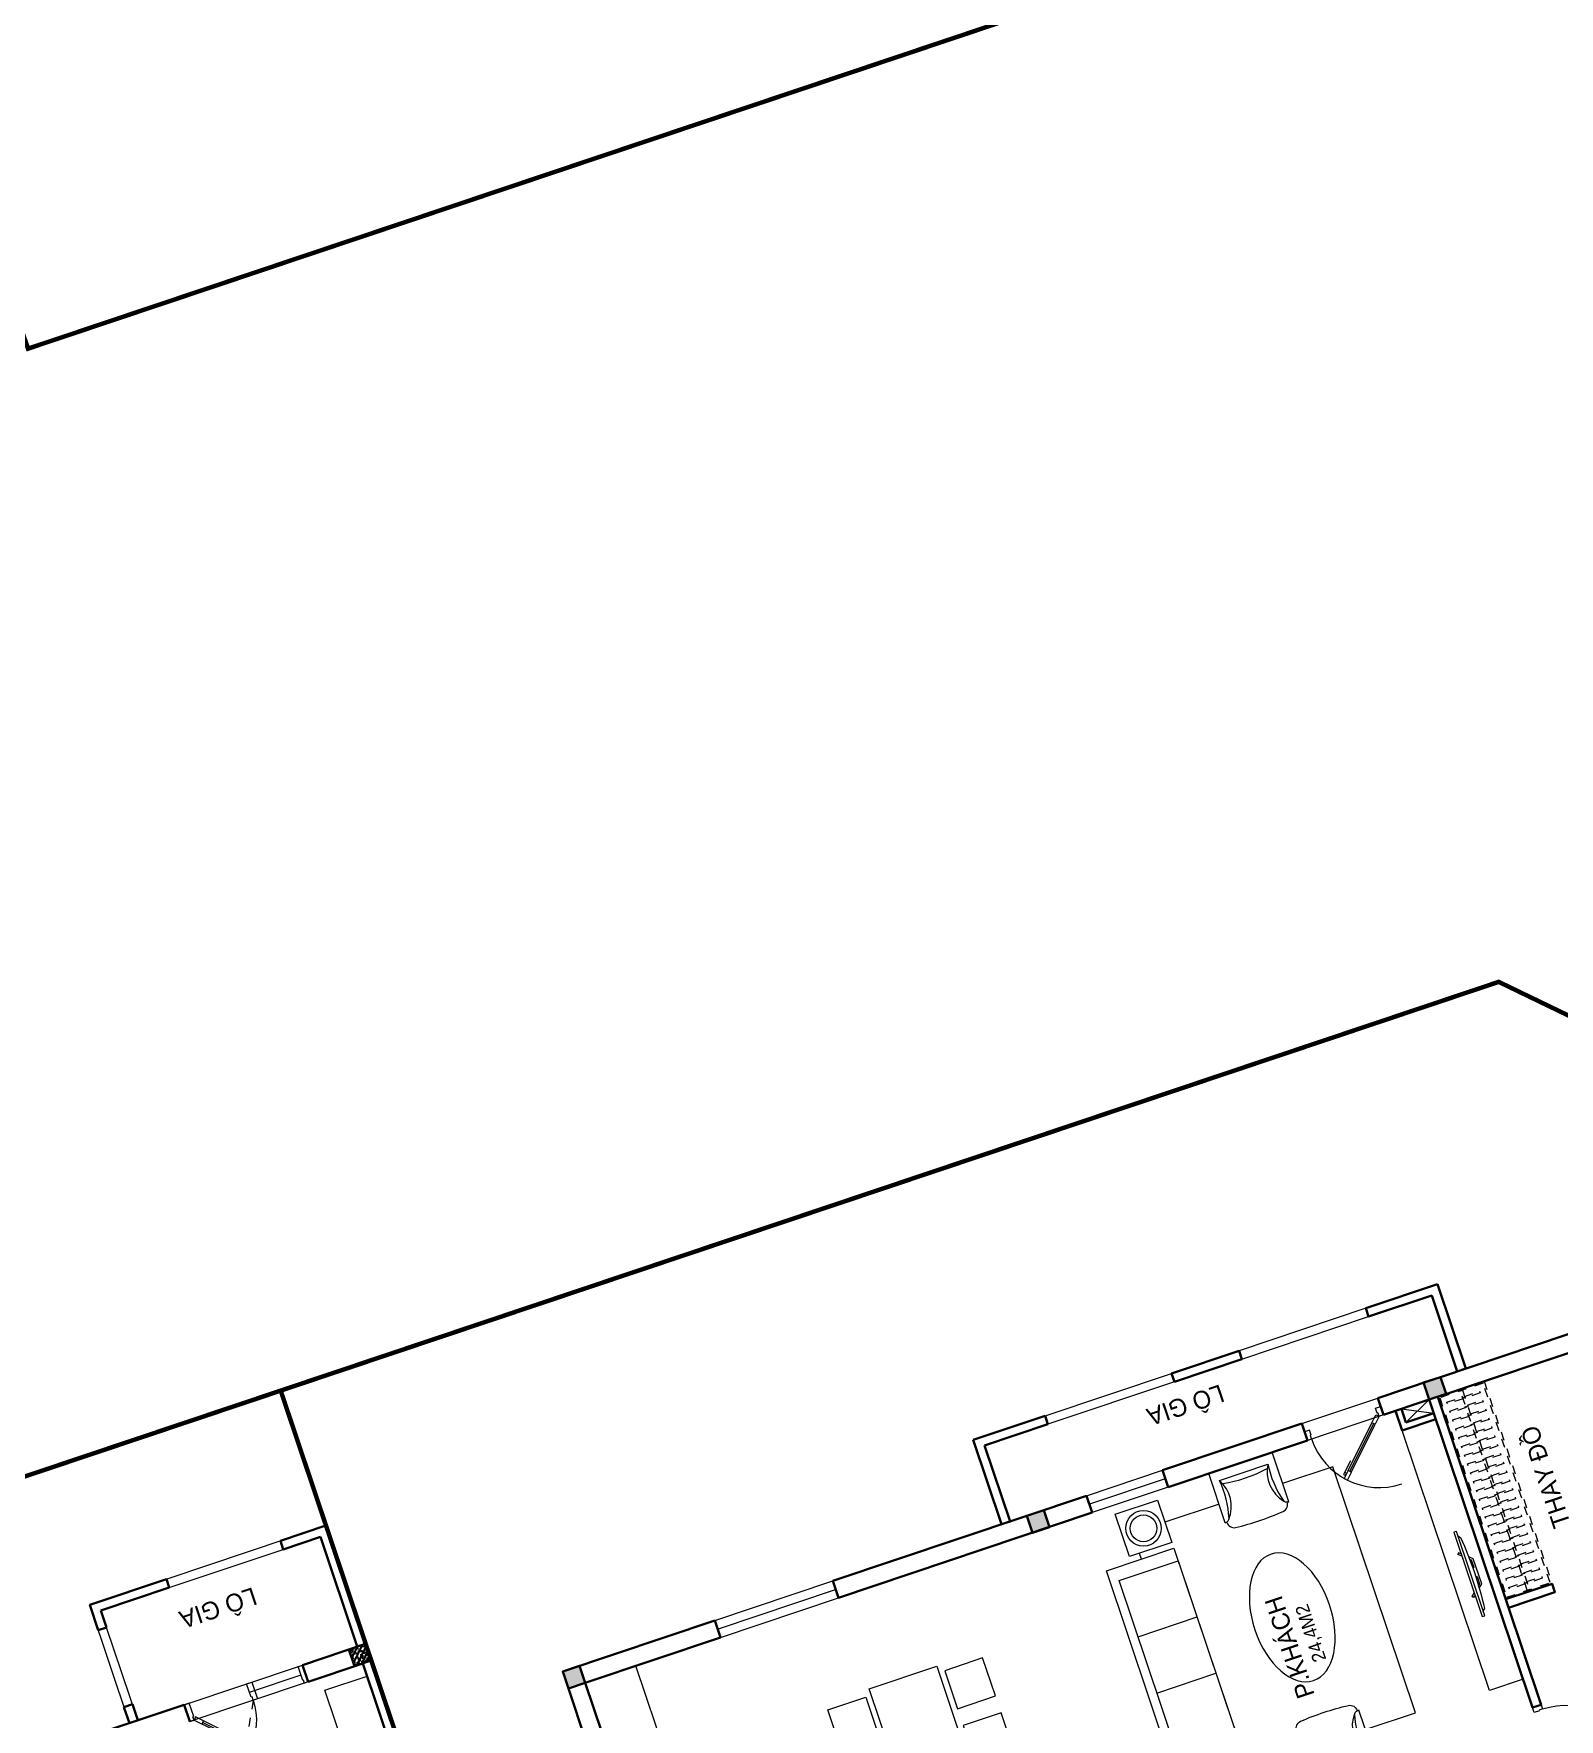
# Model space of a CAD drawing. Header units: metres. Extents: x 568336 to 569219, y 2065964 to 2066430.
# Drawn here: x 568585.71 to 568602.85, y 2066218.26 to 2066237.2 of the extents above; entities that cross this region are included whole.
import ezdxf

# ---------------------------------------------------------------- set-up
doc = ezdxf.new("R2010")
doc.units = ezdxf.units.M
for name, pattern in [('$AUDIT_BAD_LTYPE2', [0]), ('CENTER', [2, 1.25, -0.25, 0.25, -0.25]), ('HIDDEN', [0.375, 0.25, -0.125]), ('HIDDEN2', [0.1875, 0.125, -0.0625]), ('X-5M-G-MB PHONGNGU$0$HIDDEN2', [0.1875, 0.125, -0.0625])]:
    doc.linetypes.add(name, pattern=pattern)
doc.layers.get('0').update_dxf_attribs({"linetype": 'CONTINUOUS'})
for name, color, linetype, lineweight in [('-CENTER', 143, 'CENTER', 13), ('-CONCRETE', 1, 'CONTINUOUS', 35), ('-DIM', 9, 'CONTINUOUS', 13), ('-DOOR', 137, 'CONTINUOUS', 9), ('-FURNITURE', 46, 'CONTINUOUS', 9), ('-HATCH', 8, 'CONTINUOUS', 5), ('-LINE1', 7, 'CONTINUOUS', 18), ('-LINE2', 252, 'CONTINUOUS', 9), ('-STEEL1', 1, 'CONTINUOUS', 35), ('-TEXT', 7, 'CONTINUOUS', 15), ('-WALL', 4, 'CONTINUOUS', 35), ('TEXT25', 2, 'CONTINUOUS', 13)]:
    doc.layers.add(name, color=color, linetype=linetype, lineweight=lineweight)
doc.layers.add('-RANH GIOI LO DAT', color=12, linetype='CONTINUOUS')
doc.styles.add('SVN_AVO_thuong', font='')
doc.styles.add('T1', font='', dxfattribs={"height": 200})
doc.styles.add('vnavanth', font='', dxfattribs={"width": 0.8})
doc.styles.get('SVN_AVO_thuong').set_extended_font_data('SVN-Avo')
doc.styles.get('T1').set_extended_font_data('VNgeometric Light')
doc.styles.get('vnavanth').set_extended_font_data('.VnAvantH')

# ---------------------------------------------------------------- blocks, each defined once
blk = doc.blocks.new('A$C18251349')
at = {"layer": '-LINE1'}
for points in [[(899.9698889118445, 4649.999350743368), (999.8064622648526, 4649.999350743368), (999.8064622648526, 3150.000784432457), (899.9698889118445, 3150.000784432457)], [(999.8064622648526, 2350.000784432457), (899.8064622648526, 2350.000784432457), (899.8064622648526, 850.0007844324573), (999.8064622648526, 850.0007844324573)]]:
    blk.add_lwpolyline(points, close=True, dxfattribs=at)
at = {"layer": '-WALL'}
for p, q in [((0.004909113922622055, 5500.000784432457), (1000.006230624509, 5500.000784432457)), ((0.004909113922622055, 5500.000784432457), (0.004909113922622055, 5400.000784432456)), ((999.9698890817235, 4650.000784432457), (1000.006230624509, 5500.000784432457)), ((0.0002397763018961996, 5400.000784432457), (900.0013849787356, 5400.000784432457)), ((899.9698889118445, 4649.999350743368), (900.0013849787356, 5400.000784432457)), ((899.9698889118445, 4649.999350743368), (999.9698888226703, 4649.994681405777)), ((999.9698890817235, 4650.000784432457), (909.9729728006059, 4650.005189332122)), ((899.8064622648526, 3150.000784432457), (999.8064622648526, 3150.000784432457)), ((899.8064622648526, 3150.000784432457), (899.8064622648526, 2350.000784432457)), ((999.8064622648526, 3150.000784432457), (999.8064622648526, 2350.000784432457)), ((899.8064622648526, 2350.000784432457), (999.8064622648526, 2350.000784432457)), ((899.8064622648526, 850.0007844324573), (999.8064622648526, 850.0007844324573)), ((899.8064622648526, 850.0007844324573), (899.8064622648526, 100.0183032938512)), ((999.8064622648526, 850.0007844324573), (999.8064622648526, 0.0007844324572943151)), ((899.8064622648526, 100.0183032938512), (0.004909113922622055, 100.1600033289023)), ((0.004909113922622055, 100.1600033289023), (0.004909113922622055, 0.160002526070457)), ((0.004909113922622055, 0.160002526070457), (999.8064622648526, 0.0007844324572943151))]:
    blk.add_line(p, q, dxfattribs=at)
blk = doc.blocks.new('*U152')
at = {"linetype": '$AUDIT_BAD_LTYPE2'}
for p, q in [((70, 100), (70, 699.9999999999982)), ((90, 699.9999999999982), (90, 100))]:
    blk.add_line(p, q, dxfattribs=at)
for points in [[(50, 699.9999999999982), (90, 699.9999999999982), (90, 799.9999999999982), (50, 799.9999999999982), (50, 699.9999999999982)], [(50, 702.9059272893337), (50, 100)], [(50, 100), (90, 100), (90, 0), (50, 0), (50, 100)]]:
    blk.add_lwpolyline(points)
for points in [[(118.2698876160139, 594.5156181119073), (118.2698876160139, 764.1349438079906), (90, 764.1349438079906), (90, 735.8650561920058), (112.6159100928053, 735.8650561920058), (112.6159100928053, 594.5156181119073)], [(0, 0), (50, 0), (50, -40), (60, -40), (60, -99.99999999999272), (0, -99.99999999999272)], [(899.9999999999982, 1.3252863207713e-28), (849.9999999999982, 1.3252863207713e-28), (849.9999999999982, -40.00000000000001), (839.9999999999982, -40.00000000000001), (839.9999999999982, -99.99999999999272), (899.9999999999982, -99.99999999999272)]]:
    blk.add_lwpolyline(points, close=True)
at = {"linetype": '$AUDIT_BAD_LTYPE2', "ltscale": 0.3}
blk.add_arc((50, 0), 799.9999999999982, 0, 90, dxfattribs=at)
blk = doc.blocks.new('*U210')
at = {"linetype": '$AUDIT_BAD_LTYPE2'}
for p, q in [((134.8528137423857, 56.56854249492379), (559.116882454313, 480.832611206851)), ((573.2590180780439, 466.69047558312), (148.9949493661167, 42.42640687119284))]:
    blk.add_line(p, q, dxfattribs=at)
for points in [[(547.0295477225062, 497.0295477225062), (120.7106781186548, 70.71067811865474)], [(544.974746830582, 494.9747468305819), (573.2590180780439, 466.69047558312), (643.9696961966987, 537.4011537017748), (615.6854249492368, 565.6854249492367), (544.974746830582, 494.9747468305819)], [(120.7106781186548, 70.71067811865474), (148.9949493661167, 42.42640687119284), (78.2842712474619, -28.2842712474619), (50, 0), (120.7106781186548, 70.71067811865474)]]:
    blk.add_lwpolyline(points)
for points in [[(518.6601255723684, 372.1119246041146), (638.5991009923586, 492.0509000241046), (618.6092717556935, 512.0407292607696), (598.6194425190491, 492.0509000241252), (614.6113059083771, 476.0590366347973), (514.6621597250313, 376.1098904514517)], [(0, 0), (50, 0), (50, -40), (60, -40), (60, -99.99999999999272), (0, -99.99999999999272)], [(899.9999999999982, 1.3252863207713e-28), (849.9999999999982, 1.3252863207713e-28), (849.9999999999982, -40.00000000000001), (839.9999999999982, -40.00000000000001), (839.9999999999982, -99.99999999999272), (899.9999999999982, -99.99999999999272)]]:
    blk.add_lwpolyline(points, close=True)
at = {"linetype": '$AUDIT_BAD_LTYPE2', "ltscale": 0.3}
blk.add_arc((50, 0), 799.9999999999982, 0, 90, dxfattribs=at)
blk = doc.blocks.new('ghe11asdsdsdsd')
at = {"layer": '-FURNITURE', "ltscale": 5}
for p, q in [((-454.1512245237245, 641.9073886275291), (-454.093361600535, -60.42008052262099)), ((446.9845405295782, 642.5119281820953), (445.2090906954836, -59.49456913078757)), ((339.4434767446655, 74.7769195077999), (-347.9447826922697, 73.86721415390639)), ((445.2090906954836, -59.49456913078757), (-454.093361600535, -60.42008052262099))]:
    blk.add_line(p, q, dxfattribs=at)
for centre, radius, start, end in [((-329.6609394550032, 640.4347183164282), 102.5030657496747, 97.790878171796, 180.4720192216976), ((13.76703277978231, -3057.035900902003), 3815.794779152998, 85.15051378916075, 95.37323135559144), ((322.4963123202615, 643.5363927781655), 102.5030657496747, 359.5521671507362, 82.23330821456577), ((-556.8192392717756, 172.0380743239075), 480.9551723817158, 73.62802494144414, 77.67439557183955), ((-435.3449582978792, 585.5188594441861), 49.99999999999999, 17.29045382422632, 73.62802494144414), ((-752.7215750947944, 311.3200961878028), 469.2846926992153, 329.6029749418909, 39.82713105222346), ((-1717.077797784907, 235.4868877488407), 1378.639231958857, 353.2676599931669, 15.34770349738529), ((744.7327549548354, 311.2790322922665), 469.2468948897888, 140.0381535895592, 210.2652298418676), ((1708.833027020766, 233.2264510887835), 1378.526022415482, 164.5192846221356, 186.6002375866197), ((428.017340289487, 586.1773279104382), 49.99999999999999, 106.2083736517696, 162.5459446768903), ((548.310481298744, 172.35137315467), 480.9551723817158, 102.1620030057203, 106.2083736517696), ((-1.445652381749824, -1576.057105405802), 1730.279692069412, 79.6029490361376, 100.5814174655623)]:
    blk.add_arc(centre, radius, start, end, dxfattribs=at)
blk = doc.blocks.new('GHE600')
at = {"layer": '-FURNITURE'}
for p, q in [((269949.5421851056, 8709.741290517763), (270649.5421851056, 8709.74129051782)), ((269949.5421851289, 8043.074623851076), (270649.5421851289, 8043.074623851135))]:
    blk.add_line(p, q, dxfattribs=at)
for points in [[(270145.5337149384, 9594.84705863762), (270145.5337150262, 10094.84705863762), (270645.5337150262, 10094.84705854984), (270645.5337149384, 9594.847058549843)], [(269849.5421851288, 9526.40795718442), (270649.5421851288, 9526.407957184478), (270649.5421851639, 7226.407957184478), (269849.5421851639, 7226.40795718442)], [(269949.5421851288, 9376.40795718442), (270649.5421851288, 9376.407957184478), (270649.5421851639, 7376.407957184478), (269949.5421851639, 7376.40795718442)], [(270145.5337145109, 7157.96885590817), (270145.5337144231, 6657.96885590817), (270645.5337144231, 6657.968855820392), (270645.5337145109, 7157.968855820392)]]:
    blk.add_lwpolyline(points, close=True, dxfattribs=at)
at = {"layer": '-FURNITURE', "elevation": -1.348764000838661e-08}
for points in [[(271286.9253059005, 9830.321753277356), (270645.53371498, 9832.18215255058)], [(272037.8126997925, 6909.345592938189), (272633.6221192031, 6907.537773812626), (272633.6585346201, 9823.095600669185), (272037.874818299, 9826.334833337169)], [(270262.0588059474, 9594.847058617102), (270262.0583521723, 9526.40795718442)], [(270262.0260181179, 7226.40795718439), (270262.0255643428, 7157.968855887651)], [(270645.5337144685, 6916.624135324557), (271286.6504318018, 6913.272511655086)]]:
    blk.add_lwpolyline(points, dxfattribs=at)
at = {"layer": '-FURNITURE'}
for centre, radius in [((270395.5337149822, 9844.847058593674), 200), ((270395.5337149822, 9844.847058593674), 150), ((270395.5337144671, 6907.968855864223), 200), ((270395.5337144671, 6907.968855864223), 150)]:
    blk.add_circle(centre, radius, dxfattribs=at)
at = {"layer": '-FURNITURE', "extrusion": (0, 0, -1)}
blk.add_ellipse((271661.9002663364, 8365.294462872116), major_axis=(3.669220623812561e-13, 749.5763598198391), ratio=0.5899940615450746, dxfattribs=at)
at = {"layer": '-FURNITURE', "zscale": 0.83397927038413}
for p, xscale, yscale, rotation in [((271659.4476334748, 10145.29901697894, -5.948631914765009e-09), 0.83397927038413, 0.83397927038413, 179.9447021404027), ((271659.4476334748, 6607.516897389956, -5.948631914765009e-09), -0.8339792703841301, 0.8339792703841301, 0.05529785959737722)]:
    blk.add_blockref('ghe11asdsdsdsd', p, dxfattribs=dict(at, xscale=xscale, yscale=yscale, rotation=rotation))
blk = doc.blocks.new('XR.MB.LM123$0$tvi 1')
blk.add_lwpolyline([(28.54445810673496, -2.291926648467779e-10), (28.54445810673496, -999.9999999999964), (-7.275957614183426e-12, -1000), (0, 0)], close=True)
for points in [[(28.54445810680045, -50.31958968611434), (52.37372755713295, -80.86315460130209)], [(-24.09820395050338, -235.5599978379832), (-39.09879504836863, -251.7939635238108)], [(0, -284.7849796677438), (-39.09879504836863, -251.7939635238108)], [(0, -255.9952397129928), (-24.09820395050338, -235.5599978379832)], [(69.66229681991535, -315.0836646851385), (111.1934016081432, -350.2927865858655), (111.193401608034, -649.712917566063), (69.68611289083492, -684.9110379843005)], [(89.09002233762294, -445.7449799550195), (89.09002233762294, -359.9578938602899), (70.91298945683957, -344.6203678706661)], [(89.09002233768115, -554.2550200447404), (89.09002233773936, -640.0421061392371), (70.91298945678864, -655.3796321293303)], [(89.09002233762294, -445.7449799550195), (73.49991829216015, -445.7449799550232)], [(89.09002233768115, -554.2550200447404), (73.49991829216015, -554.2550200447404)], [(0, -715.2150203320198), (-39.09879504836863, -748.2060364759491)], [(-24.09820395050338, -764.4400021620095), (-39.09879504836863, -748.2060364759491)], [(0, -744.004760287), (-24.09820395050338, -764.4400021620095)], [(28.54445810674224, -949.680410313882), (52.37372755713295, -919.1368453984578)]]:
    blk.add_lwpolyline(points)
blk.add_arc((-4025.16618952866, -499.9999999999964), 4099.025185406737, 354.1310878512652, 5.868912148527433)
blk = doc.blocks.new('A$C5C575821')
at = {"layer": '-CONCRETE'}
h = blk.add_hatch(color=256, dxfattribs=at)
h.dxf.hatch_style = 1
h.paths.add_polyline_path([(-0.00237559899687767, 200.0000000000146), (-0.00237559899687767, 1.455191522836685e-11), (199.9976244010031, 1.455191522836685e-11), (199.9976244010031, 200.0000000000146)])
blk.add_lwpolyline([(-0.00237559899687767, 1.455191522836685e-11), (199.9976244010031, 1.455191522836685e-11), (199.9976244010031, 200.0000000000146), (-0.00237559899687767, 200.0000000000146)], close=True, dxfattribs=at)
blk = doc.blocks.new('A$C2896516a')
for points in [[(75, 1385.934425984509), (525, 1385.934425905347), (525.0000000782311, 1835.934425905347), (75.0000000782311, 1835.934425984509), (75, 1385.934425984509)], [(725, 1385.934425870422), (1175, 1385.934425792191), (1175.000000078231, 1835.934425792191), (725.0000000782311, 1835.934425870422), (725, 1385.934425870422)], [(1375, 1385.934425753978), (1825, 1385.934425675747), (1825.000000078231, 1835.934425675747), (1375.000000078231, 1835.934425753978), (1375, 1385.934425753978)], [(75, 450), (525, 450.0000000791624), (525.0000000782311, 7.916241884231567e-08), (75.0000000782311, 0), (75, 450)], [(725, 450.000000114087), (1175, 450.0000001923181), (1175.000000078231, 1.923181116580963e-07), (725.0000000782311, 1.140870153903961e-07), (725, 450.000000114087)], [(1375, 450.0000002305314), (1825, 450.0000003087625), (1825.000000078231, 3.087625373154879e-07), (1375.000000078231, 2.305314410477877e-07), (1375, 450.0000002305314)]]:
    blk.add_lwpolyline(points)
blk.add_lwpolyline([(0, 517.9672129922546), (1900, 517.9672129922546), (1900, 1317.967212992255), (0, 1317.967212992255)], close=True)
blk = doc.blocks.new('*U215')
at = {"linetype": 'X-5M-G-MB PHONGNGU$0$HIDDEN2'}
for points in [[(0, 600.0000000004657), (0, 0), (2618.373013179576, -9.609605883210284e-10), (2618.373013179576, 599.9999999995047)], [(2598.373013179576, 579.9996613714313), (2598.373013179576, 19.99966137143148), (20, 20.00000000046566), (20, 580.0000000004657)], [(2598.373013179576, 286.6991212945135), (2598.373013179576, 313.0991212944203), (20, 313.0991212953813), (19.99999859370291, 286.6991212952417)], [(113.7817614636733, 319.1750910408318), (109.4317788550979, 319.1750910408318), (109.4317788550979, 280.441767644881), (113.7817614636733, 280.441767644881)], [(227.7817614636733, 319.1750910407849), (223.4317788550979, 319.1750910407849), (223.4317788550979, 280.4417676448341), (227.7817614636733, 280.4417676448341)], [(341.7817614636733, 319.175091040738), (337.4317788550979, 319.175091040738), (337.4317788550979, 280.4417676447872), (341.7817614636733, 280.4417676447872)], [(455.7817614636733, 319.1750910406911), (451.4317788550979, 319.1750910406911), (451.4317788550979, 280.4417676447403), (455.7817614636733, 280.4417676447403)], [(569.7817614636733, 319.1750910406442), (565.431778855098, 319.1750910406442), (565.431778855098, 280.4417676446934), (569.7817614636733, 280.4417676446934)], [(683.7817614636733, 319.1750910405973), (679.431778855098, 319.1750910405973), (679.431778855098, 280.4417676446465), (683.7817614636733, 280.4417676446465)], [(797.7817614636733, 319.1750910405504), (793.431778855098, 319.1750910405504), (793.431778855098, 280.4417676445996), (797.7817614636733, 280.4417676445996)], [(911.7817614636733, 319.1750910405035), (907.431778855098, 319.1750910405035), (907.431778855098, 280.4417676445527), (911.7817614636733, 280.4417676445527)], [(1025.781761463673, 319.1750910404566), (1021.431778855098, 319.1750910404566), (1021.431778855098, 280.4417676445057), (1025.781761463673, 280.4417676445057)], [(1139.781761463673, 319.1750910404097), (1135.431778855098, 319.1750910404097), (1135.431778855098, 280.4417676444588), (1139.781761463673, 280.4417676444588)], [(1253.781761463673, 319.1750910403628), (1249.431778855098, 319.1750910403628), (1249.431778855098, 280.4417676444119), (1253.781761463673, 280.4417676444119)], [(1367.781761463673, 319.1750910403159), (1363.431778855098, 319.1750910403159), (1363.431778855098, 280.441767644365), (1367.781761463673, 280.441767644365)], [(1481.781761463673, 319.175091040269), (1477.431778855098, 319.175091040269), (1477.431778855098, 280.4417676443181), (1481.781761463673, 280.4417676443181)], [(1595.781761463673, 319.175091040222), (1591.431778855098, 319.175091040222), (1591.431778855098, 280.4417676442712), (1595.781761463673, 280.4417676442712)], [(1709.781761463673, 319.1750910401751), (1705.431778855098, 319.1750910401751), (1705.431778855098, 280.4417676442243), (1709.781761463673, 280.4417676442243)], [(1823.781761463673, 319.1750910401282), (1819.431778855098, 319.1750910401282), (1819.431778855098, 280.4417676441774), (1823.781761463673, 280.4417676441774)], [(1937.781761463673, 319.1750910400813), (1933.431778855098, 319.1750910400813), (1933.431778855098, 280.4417676441305), (1937.781761463673, 280.4417676441305)], [(2051.781761463673, 319.1750910400344), (2047.431778855098, 319.1750910400344), (2047.431778855098, 280.4417676440836), (2051.781761463673, 280.4417676440836)], [(2165.781761463673, 319.1750910399875), (2161.431778855098, 319.1750910399875), (2161.431778855098, 280.4417676440366), (2165.781761463673, 280.4417676440366)], [(2279.781761463673, 319.1750910399406), (2275.431778855098, 319.1750910399406), (2275.431778855098, 280.4417676439897), (2279.781761463673, 280.4417676439897)], [(2393.781761463673, 319.1750910398937), (2389.431778855098, 319.1750910398937), (2389.431778855098, 280.4417676439429), (2393.781761463673, 280.4417676439429)], [(2507.781761463673, 319.1750910398468), (2503.431778855098, 319.1750910398468), (2503.431778855098, 280.441767643896), (2507.781761463673, 280.441767643896)]]:
    blk.add_lwpolyline(points, close=True, dxfattribs=at)
for points in [[(122.2409142897814, 313.1103512093413), (122.2409142897814, 515.2497102723445), (100.1765458012815, 515.2497102723445), (100.1765458012815, 313.1103512093413)], [(236.2409142897814, 313.1103512092944), (236.2409142897814, 515.2497102722975), (214.1765458012815, 515.2497102722975), (214.1765458012815, 313.1103512092944)], [(350.2409142897814, 313.1103512092475), (350.2409142897814, 515.2497102722507), (328.1765458012815, 515.2497102722507), (328.1765458012815, 313.1103512092475)], [(464.2409142897814, 313.1103512092006), (464.2409142897814, 515.2497102722037), (442.1765458012815, 515.2497102722037), (442.1765458012815, 313.1103512092006)], [(578.2409142897814, 313.1103512091537), (578.2409142897814, 515.2497102721569), (556.1765458012815, 515.2497102721569), (556.1765458012815, 313.1103512091537)], [(692.2409142897814, 313.1103512091068), (692.2409142897814, 515.24971027211), (670.1765458012815, 515.24971027211), (670.1765458012815, 313.1103512091068)], [(806.2409142897814, 313.1103512090599), (806.2409142897814, 515.249710272063), (784.1765458012815, 515.249710272063), (784.1765458012815, 313.1103512090599)], [(920.2409142897814, 313.110351209013), (920.2409142897814, 515.2497102720162), (898.1765458012815, 515.2497102720162), (898.1765458012815, 313.110351209013)], [(1034.240914289781, 313.1103512089661), (1034.240914289781, 515.2497102719692), (1012.176545801281, 515.2497102719692), (1012.176545801281, 313.1103512089661)], [(1148.240914289781, 313.1103512089192), (1148.240914289781, 515.2497102719224), (1126.176545801281, 515.2497102719224), (1126.176545801281, 313.1103512089192)], [(1262.240914289781, 313.1103512088723), (1262.240914289781, 515.2497102718754), (1240.176545801281, 515.2497102718754), (1240.176545801281, 313.1103512088723)], [(1376.240914289781, 313.1103512088254), (1376.240914289781, 515.2497102718285), (1354.176545801281, 515.2497102718285), (1354.176545801281, 313.1103512088254)], [(1490.240914289781, 313.1103512087785), (1490.240914289781, 515.2497102717816), (1468.176545801281, 515.2497102717816), (1468.176545801281, 313.1103512087785)], [(1604.240914289781, 313.1103512087315), (1604.240914289781, 515.2497102717347), (1582.176545801281, 515.2497102717347), (1582.176545801281, 313.1103512087315)], [(1718.240914289781, 313.1103512086846), (1718.240914289781, 515.2497102716878), (1696.176545801281, 515.2497102716878), (1696.176545801281, 313.1103512086846)], [(1832.240914289781, 313.1103512086377), (1832.240914289781, 515.2497102716409), (1810.176545801281, 515.2497102716409), (1810.176545801281, 313.1103512086377)], [(1946.240914289781, 313.1103512085908), (1946.240914289781, 515.2497102715939), (1924.176545801281, 515.2497102715939), (1924.176545801281, 313.1103512085908)], [(2060.240914289781, 313.1103512085439), (2060.240914289781, 515.2497102715471), (2038.176545801281, 515.2497102715471), (2038.176545801281, 313.1103512085439)], [(2174.240914289781, 313.110351208497), (2174.240914289781, 515.2497102715001), (2152.176545801281, 515.2497102715001), (2152.176545801281, 313.110351208497)], [(2288.240914289781, 313.1103512084501), (2288.240914289781, 515.2497102714533), (2266.176545801281, 515.2497102714533), (2266.176545801281, 313.1103512084501)], [(2402.240914289781, 313.1103512084032), (2402.240914289781, 515.2497102714063), (2380.176545801281, 515.2497102714063), (2380.176545801281, 313.1103512084032)], [(2516.240914289781, 313.1103512083563), (2516.240914289781, 515.2497102713594), (2494.176545801281, 515.2497102713594), (2494.176545801281, 313.1103512083563)], [(100.1765458012815, 286.7103512094345), (100.1765458012815, 92.0852110228024), (122.2409142897814, 92.0852110228024), (122.2409142897814, 286.7103512094345)], [(214.1765458012815, 286.7103512093876), (214.1765458012815, 92.08521102275549), (236.2409142897814, 92.08521102275549), (236.2409142897814, 286.7103512093876)], [(328.1765458012815, 286.7103512093407), (328.1765458012815, 92.08521102270858), (350.2409142897814, 92.08521102270858), (350.2409142897814, 286.7103512093407)], [(442.1765458012815, 286.7103512092938), (442.1765458012815, 92.08521102266168), (464.2409142897814, 92.08521102266168), (464.2409142897814, 286.7103512092938)], [(556.1765458012815, 286.7103512092469), (556.1765458012815, 92.08521102261477), (578.2409142897814, 92.08521102261477), (578.2409142897814, 286.7103512092469)], [(670.1765458012815, 286.7103512092), (670.1765458012815, 92.08521102256786), (692.2409142897814, 92.08521102256786), (692.2409142897814, 286.7103512092)], [(784.1765458012815, 286.7103512091531), (784.1765458012815, 92.08521102252095), (806.2409142897814, 92.08521102252095), (806.2409142897814, 286.7103512091531)], [(898.1765458012815, 286.7103512091062), (898.1765458012815, 92.08521102247404), (920.2409142897814, 92.08521102247404), (920.2409142897814, 286.7103512091062)], [(1012.176545801281, 286.7103512090592), (1012.176545801281, 92.08521102242715), (1034.240914289781, 92.08521102242715), (1034.240914289781, 286.7103512090592)], [(1126.176545801281, 286.7103512090123), (1126.176545801281, 92.08521102238024), (1148.240914289781, 92.08521102238024), (1148.240914289781, 286.7103512090123)], [(1240.176545801281, 286.7103512089654), (1240.176545801281, 92.08521102233333), (1262.240914289781, 92.08521102233333), (1262.240914289781, 286.7103512089654)], [(1354.176545801281, 286.7103512089186), (1354.176545801281, 92.08521102228642), (1376.240914289781, 92.08521102228642), (1376.240914289781, 286.7103512089186)], [(1468.176545801281, 286.7103512088717), (1468.176545801281, 92.0852110222395), (1490.240914289781, 92.0852110222395), (1490.240914289781, 286.7103512088717)], [(1582.176545801281, 286.7103512088247), (1582.176545801281, 92.0852110221926), (1604.240914289781, 92.0852110221926), (1604.240914289781, 286.7103512088247)], [(1696.176545801281, 286.7103512087778), (1696.176545801281, 92.0852110221457), (1718.240914289781, 92.0852110221457), (1718.240914289781, 286.7103512087778)], [(1810.176545801281, 286.7103512087309), (1810.176545801281, 92.08521102209879), (1832.240914289781, 92.08521102209879), (1832.240914289781, 286.7103512087309)], [(1924.176545801281, 286.710351208684), (1924.176545801281, 92.08521102205188), (1946.240914289781, 92.08521102205188), (1946.240914289781, 286.710351208684)], [(2038.176545801281, 286.7103512086371), (2038.176545801281, 92.08521102200497), (2060.240914289781, 92.08521102200497), (2060.240914289781, 286.7103512086371)], [(2152.176545801281, 286.7103512085902), (2152.176545801281, 92.08521102195806), (2174.240914289781, 92.08521102195806), (2174.240914289781, 286.7103512085902)], [(2266.176545801281, 286.7103512085433), (2266.176545801281, 92.08521102191116), (2288.240914289781, 92.08521102191116), (2288.240914289781, 286.7103512085433)], [(2380.176545801281, 286.7103512084964), (2380.176545801281, 92.08521102186425), (2402.240914289781, 92.08521102186425), (2402.240914289781, 286.7103512084964)], [(2494.176545801281, 286.7103512084495), (2494.176545801281, 92.08521102181734), (2516.240914289781, 92.08521102181734), (2516.240914289781, 286.7103512084495)]]:
    blk.add_lwpolyline(points, dxfattribs=at)
blk = doc.blocks.new('M18-T2')
at = {"layer": '-DOOR'}
for p, q in [((201902.6494869245, -89318.7907686436), (201902.9560251469, -90718.79076864383)), ((202002.1835437785, -89318.7907686436), (202002.4900820011, -90718.79076864383)), ((202102.4334841908, -89318.7907686436), (202102.7400224134, -90718.79076864383))]:
    blk.add_line(p, q, dxfattribs=at)
for points in [[(201902.4488119455, -93724.9483161835), (202102.5624492429, -93724.9483161835), (202102.5624492429, -94624.94831618338), (201902.4488119455, -94624.94831618338)], [(201902.448811923, -96274.95044376896), (202102.448811923, -96274.95044376896), (202102.448811923, -97174.95044376896), (201902.448811923, -97174.95044376896)]]:
    blk.add_lwpolyline(points, close=True, dxfattribs=at)
blk.add_lwpolyline([(202002.5624492429, -94624.94831618326), (202002.5624492429, -93724.9483161835)], dxfattribs=at)
at = {"layer": '-FURNITURE'}
blk.add_line((198052.4488118007, -88318.19288378427), (201902.4488118863, -88318.19288378427), dxfattribs=at)
blk.add_lwpolyline([(198587.4388263855, -97318.61946022647), (201670.548036481, -97318.61946073474), (201670.5480364109, -97718.62005369106), (198587.4388263153, -97718.62005318279)], close=True, dxfattribs=at)
for points in [[(201902.4488119959, -97388.61946073498), (201740.548036446, -97718.62005343704)], [(201740.548036446, -97388.61946073498), (201902.4488119959, -97718.62005336126)]]:
    blk.add_lwpolyline(points, dxfattribs=at)
at = {"layer": '-RANH GIOI LO DAT', "linetype": 'HIDDEN', "ltscale": 10, "const_width": 50}
blk.add_lwpolyline([(201103.8014819287, -105067.6747470424), (206102.4488127622, -99951.37831573247), (206102.4488121746, -85518.7918437419), (195102.4488117702, -85518.7918437419), (195102.4488128515, -105207.2997001795)], close=True, dxfattribs=at)
at = {"layer": '-WALL'}
for p, q in [((202102.4488118803, -87518.1316252751), (200252.5158767066, -87518.30274020339)), ((201902.4488118803, -87718.1316252751), (200252.5158767066, -87718.30274020339)), ((202102.4334849911, -89318.7907686436), (201902.4334841906, -89318.7907686436)), ((202102.4334841908, -90718.7907686436), (201902.4334841906, -90718.7907686436)), ((202102.4488119426, -93724.9483161835), (201902.4488119455, -93724.9483161835)), ((202102.5624492429, -94624.94831618338), (201902.5624492429, -94624.94831618326)), ((201902.448811923, -96274.95044376896), (202102.5624492429, -96274.95044376896)), ((201670.548036446, -97318.61946073498), (201902.4488119959, -97318.61946073498)), ((201670.548036446, -97318.61946073498), (201670.548036446, -97718.62005343704)), ((201902.4488119896, -97174.95044376896), (202102.448811923, -97174.95044376896)), ((201740.548036446, -97388.61946073498), (201902.4488119959, -97388.61946073498)), ((201740.548036446, -97388.61946073498), (201740.548036446, -97718.62005343704)), ((198252.2582289144, -97718.62005343693), (201902.4488119959, -97718.62005343704)), ((198252.2582289144, -97718.62005343693), (198252.2582289144, -97818.62005343693)), ((198252.2582289144, -97818.62005343693), (201902.4488119931, -97818.62005343693)), ((202102.4488118801, -97918.62005336126), (202102.1245896792, -100468.4715532327))]:
    blk.add_line(p, q, dxfattribs=at)
at = {"layer": '-WALL', "linetype": 'Continuous', "ltscale": 10}
for p, q in [((202102.4488118777, -87518.13162527277), (202102.4334849911, -89318.7907686436)), ((201902.4488118803, -87718.1316252751), (201902.4334849911, -89318.79076864348)), ((201902.4334850143, -90718.7907686436), (201902.4488119455, -93724.9483161835)), ((202102.4334850143, -90718.79076864127), (202102.4488119426, -93724.9483161835)), ((201902.5624499719, -96274.95044376908), (201902.562449989, -94624.94831618326)), ((202102.5624499719, -96274.9504437714), (202102.562449989, -94624.94831618559)), ((201902.4488119896, -97174.95044376896), (201902.4488119959, -97718.62005343704)), ((202102.448811923, -97174.95044376896), (202102.4488118788, -97818.62005335986)), ((201902.4488119931, -97818.62005343693), (201902.1245896792, -100268.471487733))]:
    blk.add_line(p, q, dxfattribs=at)
at = {"layer": '-WALL'}
blk.add_lwpolyline([(199502.2007568469, -97818.6200534367), (199502.2007568469, -98368.6200564167), (199402.2007568469, -98368.6200564167), (199402.2007568469, -97818.62005343693)], dxfattribs=at)
at = {"layer": '-DOOR', "rotation": 90.00000000000001}
blk.add_blockref('*U210', (201902.8376739943, -97174.94831618303), dxfattribs=at)
at = {"layer": '-DOOR', "xscale": -1, "rotation": 180}
blk.add_blockref('*U152', (197352.2582289144, -97818.62005343693), dxfattribs=at)
at = {"layer": '-FURNITURE', "xscale": -1}
blk.add_blockref('A$C2896516a', (200821.0532327196, -92038.9424559086), dxfattribs=at)
at = {"layer": '-FURNITURE', "rotation": 270.0000000100515}
blk.add_blockref('GHE600', (191707.1099698372, 176180.3225784838), dxfattribs=at)
at = {"layer": '-FURNITURE', "extrusion": (0, 0, -1), "rotation": 269.9963102775917}
blk.add_blockref('XR.MB.LM123$0$tvi 1', (-199400.6801932013, -97507.45885115999), dxfattribs=at)
at = {"layer": '-FURNITURE', "extrusion": (0, 0, -1), "xscale": 0.916666666665974, "yscale": 0.916666666665974, "zscale": -0.916666666665974}
blk.add_blockref('*U215', (-201902.3760189264, -98368.65066947584), dxfattribs=at)
at = {"layer": '-WALL', "xscale": -1}
for p in [(202102.4464362811, -87718.13162527289), (202102.4464362813, -93218.13162451467), (202102.4464362811, -97918.62005336126)]:
    blk.add_blockref('A$C5C575821', p, dxfattribs=at)
at = {"layer": '-WALL'}
blk.add_blockref('A$C18251349', (202102.4488118897, -98218.62500850283), dxfattribs=at)
at = {"layer": '-TEXT', "color": 2, "style": 'vnavanth'}
blk.add_text('L¤ GIA', height=199.9591899200177, rotation=90, dxfattribs=at).set_placement((202813.7964650724, -95548.74338720608))
blk.add_text('thay ®å', height=199.9591899200177, dxfattribs=at).set_placement((200068.4939994701, -98781.94321754327))
at = {"layer": 'TEXT25'}
for s, height, style, p in [('P.KHÁCH', 200, 'SVN_AVO_thuong', (199168.0123036409, -95445.6190376512)), ('24,4M2', 150, 'T1', (199503.5172987824, -95695.50103794868))]:
    blk.add_text(s, height=height, rotation=359.9999999899487, dxfattribs=dict(at, style=style)).set_placement(p)
blk = doc.blocks.new('M17-T2')
at = {"layer": '-RANH GIOI LO DAT', "linetype": 'HIDDEN', "ltscale": 10, "const_width": 50}
blk.add_lwpolyline([(199311.2922678299, -37992.77481386682), (205312.6449374761, -37853.14986137766), (205312.6449371913, -19988.65296813799), (194312.6449370133, -19988.65296804917), (194312.6449368876, -33109.07124499034)], close=True, dxfattribs=at)
blk = doc.blocks.new('*U151')
at = {"linetype": '$AUDIT_BAD_LTYPE2'}
for p, q in [((134.8528137423857, 56.56854249492379), (488.4062043356582, 410.1219330881962)), ((502.5483399593892, 395.9797974644653), (148.9949493661167, 42.42640687119284))]:
    blk.add_line(p, q, dxfattribs=at)
for points in [[(476.3188696038515, 426.3188696038514), (120.7106781186548, 70.71067811865474)], [(474.2640687119273, 424.2640687119272), (502.5483399593892, 395.9797974644653), (573.2590180780439, 466.69047558312), (544.974746830582, 494.9747468305819), (474.2640687119273, 424.2640687119272)], [(120.7106781186548, 70.71067811865474), (148.9949493661167, 42.42640687119284), (78.2842712474619, -28.2842712474619), (50, 0), (120.7106781186548, 70.71067811865474)]]:
    blk.add_lwpolyline(points)
for points in [[(447.9494474537137, 301.4012464854598), (567.8884228737038, 421.3402219054498), (547.8985936370387, 441.3300511421148), (527.9087644003944, 421.3402219054705), (543.9006277897223, 405.3483585161426), (443.9514816063765, 305.3992123327969)], [(0, 0), (50, 0), (50, -40), (60, -40), (60, -199.3588634537518), (0, -199.3588634537518)], [(799.9999999999982, 7.105427357601134e-15), (749.9999999999982, 7.105427357601134e-15), (749.9999999999982, -40), (739.9999999999982, -40), (739.9999999999982, -199.3588634537518), (799.9999999999982, -199.3588634537518)]]:
    blk.add_lwpolyline(points, close=True)
at = {"linetype": '$AUDIT_BAD_LTYPE2', "ltscale": 0.3}
blk.add_arc((50, 0), 699.9999999999982, 0, 90, dxfattribs=at)
blk = doc.blocks.new('18x35')
at = {"layer": '-HATCH'}
h = blk.add_hatch(dxfattribs=at)
h.set_pattern_fill('CHAU-01', color=256, scale=10, angle=-1.272221872585407e-14, pattern_type=2)
h.set_pattern_definition([(49.99999999999999, (0, 0), (71.72601826007535, -6.275213498259527), [7.5, -82.5]), (355, (0, 0), (-13.87513336129999, 75.21921337000119), [6, -66]), (100.4514, (5.977167999997619, -0.5229339999999638), (57.85093817140217, 68.94395420609534), [6.374019000000001, -70.1142112]), (46.18419999999998, (0, 20), (106.7241048625644, -16.55190143290183), [11.25, -123.75]), (96.63559999999998, (8.89367449999554, 18.62066930000003), (93.46627055487036, 97.41178709004416), [9.561028799999994, -105.1713]), (351.1842, (0, 20), (93.46619451336275, 97.41186009253245), [9, -99]), (20.99999999999998, (10, 15), (59.69070521184616, -40.2618890665339), [7.5, -82.5]), (326.0000000000001, (10, 15), (24.33153319215819, 72.5150045046853), [6, -66]), (71.45139999999999, (14.97422329999972, 11.64483940000002), (84.022262858149, 32.25304967099522), [6.374019000000001, -70.1142112]), (37.49999999999998, (0, 0), (1.215985531729074, 33.28938538313115), [0, -65.19999999999999, 0, -67, 0, -66.25]), (7.499999999999987, (0, 0), (26.30695374421487, 39.44117118823602), [0, -38.2, 0, -63.7, 0, -25.25]), (327.5, (-22.30000000000291, 0), (53.3822436172409, -2.255487173437988), [0, -25, 0, -78, 0, -103.5]), (317.5, (-32.30000000000291, 0), (58.31861693423862, 10.01049823323176), [0, -32.5, 0, -51.8, 0, -73.5]), (44.99999999999999, (0, 0), (-30.05203820042826, 30.05203820042828), []), (44.99999999999999, (0, 12.25), (-30.05203820042826, 30.05203820042828), [])])
h.paths.add_polyline_path([(96508.03118051568, 47993.04977023201), (96508.03118051568, 47793.04977023201), (96708.03118051568, 47793.04977023201), (96708.03118051568, 47993.04977023201)])
at = {"layer": '-STEEL1'}
blk.add_lwpolyline([(96508.03118051568, 47793.04977023201), (96708.03118051568, 47793.04977023201), (96708.03118051568, 47993.04977023201), (96508.03118051568, 47993.04977023201)], close=True, dxfattribs=at)
blk = doc.blocks.new('M1-T2')
at = {"layer": '-CONCRETE', "color": 1, "linetype": 'HIDDEN', "ltscale": 10, "const_width": 50}
blk.add_lwpolyline([(191581.7177010371, 50951.98888872014), (197581.6939540912, 50951.98888872005), (197581.7429788466, 30952.01227472891), (191581.7667257926, 30952.01227472891)], close=True, dxfattribs=at)
at = {"layer": '-DOOR'}
blk.add_line((192991.9612267978, 34051.97156198836), (192380.7417146031, 34051.97156198836), dxfattribs=at)
blk.add_lwpolyline([(192331.9612267982, 34151.98482892333), (192372.6116333023, 34151.98482892333), (192372.6116333023, 34119.46450372008), (192380.7417146031, 34119.46450372008), (192380.7417146031, 33951.98482896041), (192331.9612267982, 33951.98482896041)], close=True, dxfattribs=at)
blk.add_lwpolyline([(192331.96122545, 34151.9650449), (193731.9612261062, 34151.95119095598), (193731.9612261064, 33951.95119095598), (192331.9612254502, 33951.9650449)], dxfattribs=at)
at = {"layer": '-FURNITURE'}
blk.add_lwpolyline([(191681.8846994627, 35401.59738759515), (192181.8846994627, 35401.59738759515), (192181.8846994627, 34301.59738759515), (191681.8846994627, 34301.59738759515)], close=True, dxfattribs=at)
at = {"layer": '-LINE1', "lineweight": 18}
blk.add_lwpolyline([(191581.7411493842, 50951.93153578669), (197581.7174024383, 50951.9315357866), (197581.7664271937, 30951.95492153367), (191581.7901741396, 30951.95492153367)], close=True, dxfattribs=at)
at = {"layer": '-LINE1'}
for points in [[(194381.9612261064, 33952.12939903888), (194381.9612261064, 32552.12939903888), (191581.9612261065, 32552.12939903894), (191581.9612261062, 33952.12939903888)], [(194281.9612261064, 33952.12939903888), (194281.9612261064, 32852.12939903888)], [(193471.9612261064, 32652.12939903891), (192121.9612261064, 32652.12939903894)]]:
    blk.add_lwpolyline(points, dxfattribs=at)
at = {"layer": '-LINE2', "linetype": 'HIDDEN2', "ltscale": 10}
blk.add_line((192981.8782542219, 34151.81175561759), (193142.2669984159, 34451.81175561759), dxfattribs=at)
at = {"layer": '-WALL'}
for p, q in [((191581.9612261218, 43152.21864277967), (191581.9612261062, 33952.12939903888)), ((191681.8846994476, 34151.78813647057), (191681.8846994623, 38451.59738793888)), ((192331.9612261064, 34151.78938464209), (191681.8846994476, 34151.78813647057)), ((192331.9612261064, 33952.13087406912), (192331.9612261064, 34151.78938464209)), ((193731.9612267978, 33951.9524392639), (193731.9612267978, 34151.96695212407)), ((191581.9612261062, 33952.12939903888), (192331.9612261064, 33952.13087406912)), ((191581.9612261064, 32552.12939903888), (191581.9612261062, 33952.12939903894)), ((191681.9612261062, 33952.12939903894), (191581.9612261062, 33952.12939903894)), ((191681.9612261064, 32652.12939903888), (191681.9612261062, 33952.12939903894)), ((195482.1046997608, 33951.9524392639), (193731.9612267978, 33951.9524392639)), ((194281.9612261064, 33761.9524392639), (194281.9612261064, 33951.9524392639)), ((194381.9612261064, 33761.9524392639), (194381.9612261064, 33951.9524392639)), ((194281.9612261064, 33761.9524392639), (194381.9612261064, 33761.9524392639)), ((194281.9612261064, 32652.12939903888), (194281.9612261064, 32852.12939903888)), ((194281.9612261064, 32852.12939903888), (194381.9612261064, 32852.12939903888)), ((194381.9612261064, 32552.12939903888), (194381.9612261064, 32852.12939903888)), ((192121.9612261064, 32652.12939903888), (191681.9612261064, 32652.12939903888)), ((192121.9612261064, 32552.12939903888), (192121.9612261064, 32652.12939903888)), ((193471.9612261064, 32552.1293990389), (193471.9612261064, 32652.1293990389)), ((193471.9612261064, 32652.1293990389), (194281.9612261064, 32652.12939903888)), ((192121.9612261064, 32552.12939903888), (191581.9612261064, 32552.12939903888)), ((193471.9612261064, 32552.1293990389), (194381.9612261065, 32552.12939903888))]:
    blk.add_line(p, q, dxfattribs=at)
at = {"layer": '-DOOR', "xscale": -1}
blk.add_blockref('*U151', (193731.9612267978, 34151.96695212407), dxfattribs=at)
at = {"layer": '-STEEL1'}
blk.add_blockref('18x35', (95073.69142309617, -13841.16329987827), dxfattribs=at)
at = {"layer": 'TEXT25', "style": 'SVN_AVO_thuong'}
blk.add_text('LÔ GIA', height=200, rotation=359.9999999899488, dxfattribs=at).set_placement((192578.856507321, 32943.90429376002))

msp = doc.modelspace()

# ---------------------------------------------------------------- block references
at = {"layer": '-CENTER', "xscale": 0.001, "yscale": 0.001, "zscale": 0.001}
for name, p, rotation in [('M17-T2', (568628.5186817539, 2066043.086245352), 108.5514997306934), ('M18-T2', (568572.9832008192, 2065999.355088467), 108.5514997345284)]:
    msp.add_blockref(name, p, dxfattribs=dict(at, rotation=rotation))

# ---------------------------------------------------------------- next in the draw order: block references
at = {"layer": '-DIM', "xscale": 0.001, "yscale": 0.001, "zscale": 0.001, "rotation": 198.5504143414657}
msp.add_blockref('M1-T2', (568760.2662669109, 2066312.249961356), dxfattribs=at)

doc.saveas('drawing.dxf')
